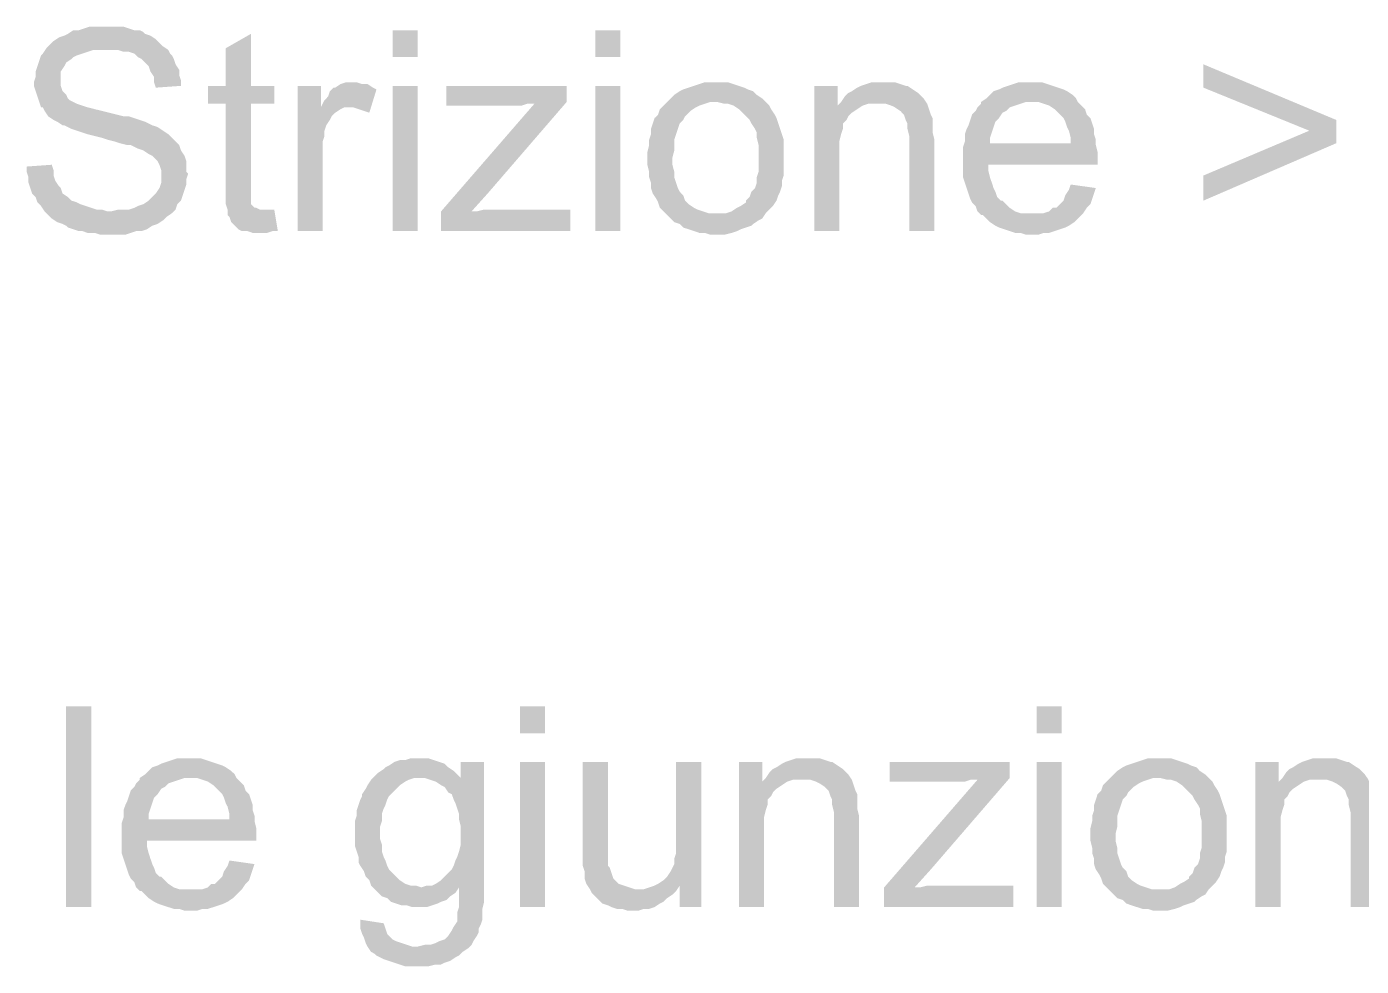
# Model space of a CAD drawing. Header units: millimetres. Extents: x -35.3 to 0.3, y 0.4 to 20.6.
# Drawn here: x -33.788 to -33.168, y 3.657 to 4.094 of the extents above; entities that cross this region are included whole.
import ezdxf

# ---------------------------------------------------------------- set-up
doc = ezdxf.new("R2010")
doc.units = ezdxf.units.MM
doc.layers.add('PDF _Riempimenti solidi', color=7, linetype='Continuous')

msp = doc.modelspace()

# ---------------------------------------------------------------- hatches: boundary and pattern name
at = {"layer": 'PDF _Riempimenti solidi', "transparency": 33554559}
for points in [[(-33.751, 4.09351), (-33.7585, 4.09351), (-33.761, 4.09267), (-33.7635, 4.09184), (-33.766, 4.09184), (-33.7685, 4.09017), (-33.77017, 4.08934), (-33.77267, 4.08851), (-33.77517, 4.08684), (-33.7785, 4.08351), (-33.78017, 4.08101), (-33.781, 4.08017), (-33.78183, 4.07767), (-33.78267, 4.07517), (-33.7835, 4.07267), (-33.7835, 4.07017), (-33.78433, 4.06767), (-33.78433, 4.06601), (-33.7835, 4.06351), (-33.781, 4.05601), (-33.78017, 4.05601), (-33.77933, 4.05434), (-33.77767, 4.05184), (-33.77517, 4.05017), (-33.7735, 4.04934), (-33.771, 4.04767), (-33.77017, 4.04767), (-33.7685, 4.04684), (-33.76683, 4.04601), (-33.76183, 4.04434), (-33.75933, 4.04351), (-33.75267, 4.04184), (-33.75017, 4.04101), (-33.74683, 4.04017), (-33.74433, 4.03934), (-33.741, 4.03851), (-33.73933, 4.03851), (-33.73767, 4.03767), (-33.736, 4.03684), (-33.7335, 4.03601), (-33.731, 4.03434), (-33.72933, 4.03351), (-33.72767, 4.03184), (-33.72683, 4.03101), (-33.726, 4.02934), (-33.72517, 4.02684), (-33.72517, 4.02101), (-33.726, 4.01851), (-33.72767, 4.01601), (-33.72933, 4.01434), (-33.731, 4.01267), (-33.7335, 4.01101), (-33.736, 4.01017), (-33.73767, 4.00934), (-33.74017, 4.00851), (-33.74517, 4.00851), (-33.7485, 4.00767), (-33.77933, 4.00767), (-33.776, 4.00434), (-33.7735, 4.00267), (-33.771, 4.00184), (-33.76933, 4.00101), (-33.7685, 4.00017), (-33.766, 3.99934), (-33.7635, 3.99851), (-33.76183, 3.99851), (-33.75933, 3.99767), (-33.756, 3.99767), (-33.7535, 3.99684), (-33.74183, 3.99684), (-33.73683, 3.99851), (-33.73433, 3.99851), (-33.73183, 3.99934), (-33.72933, 4.00101), (-33.72683, 4.00184), (-33.72433, 4.00351), (-33.72267, 4.00517), (-33.72017, 4.00684), (-33.7185, 4.00851), (-33.71767, 4.01101), (-33.716, 4.01267), (-33.71517, 4.01517), (-33.71433, 4.01767), (-33.7135, 4.02017), (-33.7135, 4.02267), (-33.71267, 4.02517), (-33.7135, 4.02601), (-33.7135, 4.03101), (-33.71433, 4.03351), (-33.716, 4.03601), (-33.71683, 4.03851), (-33.72017, 4.04184), (-33.72183, 4.04351), (-33.72433, 4.04517), (-33.72683, 4.04684), (-33.72933, 4.04767), (-33.731, 4.04851), (-33.73267, 4.04934), (-33.73767, 4.05101), (-33.74017, 4.05184), (-33.74267, 4.05184), (-33.75267, 4.05434), (-33.756, 4.05517), (-33.75933, 4.05601), (-33.76183, 4.05684), (-33.76433, 4.05767), (-33.766, 4.05851), (-33.76767, 4.05934), (-33.7685, 4.06017), (-33.76933, 4.06184), (-33.771, 4.06351), (-33.77183, 4.06601), (-33.77183, 4.07267), (-33.77017, 4.07517), (-33.76933, 4.07684), (-33.76683, 4.07851), (-33.766, 4.07934), (-33.76433, 4.08017), (-33.76183, 4.08101), (-33.75933, 4.08184), (-33.75683, 4.08267), (-33.72183, 4.08267), (-33.72433, 4.08434), (-33.72767, 4.08767), (-33.73017, 4.08934), (-33.73267, 4.09017), (-33.7335, 4.09101), (-33.73517, 4.09184), (-33.73767, 4.09184), (-33.74017, 4.09267), (-33.74267, 4.09351), (-33.7485, 4.09351)], [(-33.6835, 4.09017), (-33.69517, 4.08351), (-33.69517, 4.06601), (-33.7035, 4.06601), (-33.7035, 4.05767), (-33.69517, 4.05767), (-33.69517, 4.01101), (-33.69433, 4.00851), (-33.67767, 4.00851), (-33.67933, 4.00851), (-33.681, 4.00934), (-33.68183, 4.00934), (-33.6835, 4.01101), (-33.6835, 4.05767), (-33.67267, 4.05767), (-33.67267, 4.06601), (-33.6835, 4.06601)], [(-33.606, 4.07934), (-33.606, 4.09184), (-33.61767, 4.09184), (-33.61767, 4.07934)], [(-33.51183, 4.07934), (-33.51183, 4.09184), (-33.5235, 4.09184), (-33.5235, 4.07934)], [(-33.72183, 4.08267), (-33.75017, 4.08267), (-33.74517, 4.08267), (-33.74267, 4.08184), (-33.74017, 4.08184), (-33.73767, 4.08101), (-33.736, 4.07934), (-33.73433, 4.07851), (-33.73267, 4.07684), (-33.731, 4.07517), (-33.73017, 4.07267), (-33.7285, 4.07017), (-33.7285, 4.06767), (-33.72767, 4.06517), (-33.716, 4.06601), (-33.716, 4.06851), (-33.71683, 4.07101), (-33.71683, 4.07351), (-33.7185, 4.07601), (-33.71933, 4.07851), (-33.72017, 4.08017), (-33.721, 4.08101)], [(-33.241, 4.07601), (-33.241, 4.06517), (-33.19183, 4.04517), (-33.241, 4.02434), (-33.241, 4.01267), (-33.17933, 4.03934), (-33.17933, 4.05017)], [(-33.63683, 4.06767), (-33.63933, 4.06767), (-33.64183, 4.06684), (-33.64433, 4.06517), (-33.64517, 4.06517), (-33.64683, 4.06351), (-33.64767, 4.06101), (-33.64933, 4.05934), (-33.651, 4.05601), (-33.636, 4.05601), (-33.6335, 4.05517), (-33.631, 4.05434), (-33.6285, 4.05351), (-33.62517, 4.06434), (-33.62683, 4.06517), (-33.62933, 4.06684), (-33.63183, 4.06684), (-33.63433, 4.06767)], [(-33.46767, 4.06767), (-33.47267, 4.06767), (-33.47517, 4.06684), (-33.47767, 4.06601), (-33.48017, 4.06517), (-33.48267, 4.06434), (-33.48433, 4.06351), (-33.48683, 4.06184), (-33.49017, 4.05851), (-33.46683, 4.05851), (-33.4635, 4.05767), (-33.46183, 4.05767), (-33.45933, 4.05684), (-33.45683, 4.05517), (-33.45517, 4.05351), (-33.4535, 4.05184), (-33.45183, 4.05017), (-33.451, 4.04851), (-33.44933, 4.04601), (-33.4485, 4.04434), (-33.4485, 4.04184), (-33.44767, 4.03851), (-33.44767, 4.02601), (-33.4485, 4.02351), (-33.4485, 4.02101), (-33.44933, 4.01851), (-33.451, 4.01684), (-33.45183, 4.01434), (-33.4535, 4.01267), (-33.4535, 4.01184), (-33.456, 4.01017), (-33.45767, 4.00934), (-33.46017, 4.00767), (-33.46267, 4.00684), (-33.46767, 4.00684), (-33.49017, 4.00601), (-33.48683, 4.00267), (-33.48433, 4.00184), (-33.48267, 4.00017), (-33.48017, 3.99934), (-33.47767, 3.99851), (-33.47517, 3.99767), (-33.47267, 3.99767), (-33.47017, 3.99684), (-33.4635, 3.99684), (-33.46017, 3.99767), (-33.45767, 3.99851), (-33.456, 3.99934), (-33.4535, 4.00017), (-33.451, 4.00101), (-33.45017, 4.00184), (-33.44767, 4.00351), (-33.446, 4.00434), (-33.44433, 4.00684), (-33.44267, 4.00851), (-33.441, 4.01017), (-33.43933, 4.01267), (-33.4385, 4.01517), (-33.43767, 4.01684), (-33.43683, 4.01934), (-33.43683, 4.02184), (-33.436, 4.02434), (-33.436, 4.04101), (-33.43683, 4.04351), (-33.43767, 4.04601), (-33.4385, 4.04851), (-33.43933, 4.05101), (-33.44017, 4.05267), (-33.44183, 4.05517), (-33.44267, 4.05684), (-33.446, 4.06017), (-33.4485, 4.06184), (-33.45017, 4.06351), (-33.45267, 4.06434), (-33.45433, 4.06517), (-33.45683, 4.06601), (-33.45933, 4.06684), (-33.46183, 4.06767), (-33.46433, 4.06767)], [(-33.38933, 4.06767), (-33.39517, 4.06767), (-33.39767, 4.06684), (-33.40017, 4.06601), (-33.40183, 4.06517), (-33.40433, 4.06351), (-33.406, 4.06267), (-33.40767, 4.06101), (-33.40933, 4.05851), (-33.39183, 4.05767), (-33.3885, 4.05767), (-33.386, 4.05684), (-33.38433, 4.05601), (-33.38183, 4.05434), (-33.38017, 4.05267), (-33.37933, 4.05017), (-33.3785, 4.04851), (-33.3785, 4.04601), (-33.37767, 4.04267), (-33.37767, 3.99851), (-33.366, 3.99851), (-33.366, 4.04101), (-33.36683, 4.04434), (-33.36683, 4.05101), (-33.36767, 4.05267), (-33.3685, 4.05517), (-33.36933, 4.05767), (-33.371, 4.06017), (-33.3735, 4.06267), (-33.376, 4.06434), (-33.3785, 4.06601), (-33.37933, 4.06601), (-33.38433, 4.06767), (-33.38683, 4.06767)], [(-33.321, 4.06767), (-33.32683, 4.06767), (-33.32933, 4.06684), (-33.33183, 4.06601), (-33.33433, 4.06517), (-33.336, 4.06434), (-33.3385, 4.06351), (-33.34183, 4.06017), (-33.34433, 4.05851), (-33.31767, 4.05851), (-33.31517, 4.05767), (-33.31267, 4.05684), (-33.31017, 4.05517), (-33.3085, 4.05351), (-33.30683, 4.05184), (-33.306, 4.05101), (-33.30517, 4.04934), (-33.30433, 4.04684), (-33.3035, 4.04517), (-33.30267, 4.04184), (-33.30267, 4.03934), (-33.34017, 4.03934), (-33.291, 4.03851), (-33.291, 4.04101), (-33.29183, 4.04351), (-33.29183, 4.04601), (-33.29267, 4.04851), (-33.2935, 4.05101), (-33.29517, 4.05267), (-33.296, 4.05517), (-33.29933, 4.05851), (-33.30017, 4.06017), (-33.30183, 4.06184), (-33.30433, 4.06351), (-33.306, 4.06434), (-33.3085, 4.06517), (-33.311, 4.06601), (-33.3135, 4.06684), (-33.316, 4.06767), (-33.3185, 4.06767)], [(-33.651, 4.06601), (-33.66183, 4.06601), (-33.66183, 3.99851), (-33.65017, 3.99851), (-33.65017, 4.04017), (-33.64933, 4.04267), (-33.64933, 4.04517), (-33.6485, 4.04767), (-33.64683, 4.05017), (-33.646, 4.05184), (-33.64433, 4.05351), (-33.64183, 4.05517), (-33.64017, 4.05601), (-33.63683, 4.05601), (-33.651, 4.05601)], [(-33.606, 3.99851), (-33.606, 4.06601), (-33.61767, 4.06601), (-33.61767, 3.99851)], [(-33.53683, 4.06601), (-33.59267, 4.06601), (-33.59267, 4.05684), (-33.55767, 4.05684), (-33.55517, 4.05767), (-33.55183, 4.05767), (-33.53683, 4.05851)], [(-33.51183, 3.99851), (-33.51183, 4.06601), (-33.5235, 4.06601), (-33.5235, 3.99851)], [(-33.411, 4.06601), (-33.42183, 4.06601), (-33.42183, 3.99851), (-33.41017, 3.99851), (-33.41017, 4.04017), (-33.40933, 4.04351), (-33.4085, 4.04601), (-33.4085, 4.04851), (-33.40683, 4.05017), (-33.406, 4.05184), (-33.40433, 4.05351), (-33.40183, 4.05517), (-33.39933, 4.05684), (-33.411, 4.05684)], [(-33.53683, 4.05851), (-33.55183, 4.05767), (-33.59517, 4.00767), (-33.59517, 3.99851), (-33.581, 4.00767), (-33.5735, 4.01601)], [(-33.49017, 4.05851), (-33.49183, 4.05684), (-33.4935, 4.05517), (-33.49433, 4.05267), (-33.496, 4.05101), (-33.49767, 4.04601), (-33.49767, 4.04351), (-33.4985, 4.04101), (-33.4985, 4.03851), (-33.49933, 4.03517), (-33.49933, 4.02934), (-33.4985, 4.02601), (-33.4985, 4.02351), (-33.49767, 4.02101), (-33.49767, 4.01851), (-33.49683, 4.01601), (-33.49517, 4.01351), (-33.49433, 4.01184), (-33.4935, 4.00934), (-33.49183, 4.00767), (-33.49017, 4.00601), (-33.46767, 4.00684), (-33.471, 4.00684), (-33.4735, 4.00767), (-33.476, 4.00851), (-33.47767, 4.00934), (-33.48017, 4.01101), (-33.48183, 4.01267), (-33.48267, 4.01517), (-33.48433, 4.01684), (-33.48517, 4.01851), (-33.486, 4.02101), (-33.48683, 4.02351), (-33.48683, 4.02601), (-33.48767, 4.02934), (-33.48767, 4.03267), (-33.48683, 4.03601), (-33.48683, 4.04101), (-33.486, 4.04351), (-33.48517, 4.04601), (-33.48433, 4.04851), (-33.48267, 4.05017), (-33.48183, 4.05184), (-33.481, 4.05267), (-33.47933, 4.05434), (-33.47683, 4.05601), (-33.47517, 4.05684), (-33.47017, 4.05851), (-33.46767, 4.05851)], [(-33.40933, 4.05851), (-33.411, 4.05684), (-33.39933, 4.05684), (-33.39683, 4.05767), (-33.39183, 4.05767)], [(-33.34433, 4.05851), (-33.34433, 4.05767), (-33.346, 4.05601), (-33.34683, 4.05434), (-33.3485, 4.05267), (-33.35017, 4.04767), (-33.351, 4.04601), (-33.35183, 4.04351), (-33.35183, 4.04017), (-33.35267, 4.03767), (-33.35267, 4.02351), (-33.34933, 4.01351), (-33.3485, 4.01184), (-33.34683, 4.01017), (-33.346, 4.00767), (-33.34433, 4.00601), (-33.32017, 4.00684), (-33.326, 4.00684), (-33.3285, 4.00767), (-33.331, 4.00934), (-33.33433, 4.01267), (-33.33517, 4.01267), (-33.33683, 4.01434), (-33.33767, 4.01684), (-33.3385, 4.01851), (-33.33933, 4.02101), (-33.34017, 4.02351), (-33.341, 4.02684), (-33.341, 4.02934), (-33.29017, 4.02934), (-33.29017, 4.03517), (-33.291, 4.03851), (-33.34017, 4.03934), (-33.34017, 4.04184), (-33.33933, 4.04434), (-33.3385, 4.04684), (-33.33767, 4.04934), (-33.336, 4.05101), (-33.33433, 4.05351), (-33.33267, 4.05434), (-33.331, 4.05601), (-33.3285, 4.05684), (-33.3235, 4.05851), (-33.321, 4.05851)], [(-33.776, 4.02934), (-33.78767, 4.02851), (-33.78767, 4.02601), (-33.78683, 4.02351), (-33.78683, 4.02101), (-33.786, 4.01851), (-33.78517, 4.01601), (-33.7835, 4.01434), (-33.78267, 4.01184), (-33.781, 4.01017), (-33.77933, 4.00767), (-33.7485, 4.00767), (-33.75017, 4.00767), (-33.75267, 4.00851), (-33.75517, 4.00851), (-33.75767, 4.00934), (-33.76267, 4.01101), (-33.76433, 4.01184), (-33.76683, 4.01267), (-33.7685, 4.01434), (-33.771, 4.01601), (-33.77183, 4.01851), (-33.77267, 4.01934), (-33.77433, 4.02184), (-33.77517, 4.02434), (-33.77517, 4.02684)], [(-33.30267, 4.02017), (-33.3035, 4.01767), (-33.30517, 4.01517), (-33.306, 4.01267), (-33.30767, 4.01101), (-33.30933, 4.00934), (-33.311, 4.00934), (-33.31267, 4.00767), (-33.31517, 4.00684), (-33.32017, 4.00684), (-33.34433, 4.00601), (-33.3435, 4.00601), (-33.34183, 4.00434), (-33.34017, 4.00267), (-33.33767, 4.00101), (-33.336, 4.00017), (-33.331, 3.99851), (-33.3285, 3.99767), (-33.326, 3.99767), (-33.3235, 3.99684), (-33.31767, 3.99684), (-33.31517, 3.99767), (-33.31267, 3.99767), (-33.31017, 3.99851), (-33.30767, 3.99934), (-33.30517, 4.00017), (-33.3035, 4.00101), (-33.301, 4.00267), (-33.30017, 4.00351), (-33.29683, 4.00684), (-33.29517, 4.00934), (-33.2935, 4.01101), (-33.29267, 4.01351), (-33.29183, 4.01601), (-33.291, 4.01851)], [(-33.67267, 4.00851), (-33.69433, 4.00851), (-33.69433, 4.00601), (-33.6935, 4.00517), (-33.69267, 4.00267), (-33.68933, 3.99934), (-33.68767, 3.99851), (-33.68517, 3.99851), (-33.68267, 3.99767), (-33.676, 3.99767), (-33.6735, 3.99851), (-33.671, 3.99851)], [(-33.53517, 4.00851), (-33.57517, 4.00851), (-33.5785, 4.00767), (-33.581, 4.00767), (-33.59517, 3.99851), (-33.53517, 3.99851)], [(-33.75767, 3.68434), (-33.75767, 3.77767), (-33.76934, 3.77767), (-33.76934, 3.68434)], [(-33.54683, 3.76517), (-33.54683, 3.77767), (-33.5585, 3.77767), (-33.5585, 3.76517)], [(-33.30683, 3.76517), (-33.30683, 3.77767), (-33.3185, 3.77767), (-33.3185, 3.76517)], [(-33.71183, 3.75351), (-33.71767, 3.75351), (-33.72017, 3.75267), (-33.72517, 3.75101), (-33.72683, 3.75017), (-33.72933, 3.74934), (-33.731, 3.74767), (-33.73267, 3.74601), (-33.73517, 3.74434), (-33.7085, 3.74434), (-33.706, 3.74351), (-33.7035, 3.74267), (-33.701, 3.74101), (-33.69933, 3.73934), (-33.69683, 3.73684), (-33.696, 3.73517), (-33.69517, 3.73267), (-33.69433, 3.73101), (-33.6935, 3.72767), (-33.6935, 3.72517), (-33.731, 3.72517), (-33.68183, 3.72434), (-33.68183, 3.72684), (-33.68267, 3.72934), (-33.68267, 3.73184), (-33.68433, 3.73684), (-33.686, 3.73851), (-33.68683, 3.74101), (-33.6885, 3.74267), (-33.69017, 3.74434), (-33.691, 3.74601), (-33.69267, 3.74767), (-33.69517, 3.74934), (-33.69683, 3.75017), (-33.69933, 3.75101), (-33.70433, 3.75267), (-33.70683, 3.75351), (-33.70933, 3.75351)], [(-33.606, 3.75351), (-33.60933, 3.75351), (-33.61183, 3.75267), (-33.61433, 3.75267), (-33.61683, 3.75184), (-33.61933, 3.75017), (-33.621, 3.74934), (-33.62183, 3.74851), (-33.62433, 3.74684), (-33.626, 3.74517), (-33.60517, 3.74434), (-33.60267, 3.74434), (-33.60017, 3.74351), (-33.586, 3.74434), (-33.58767, 3.74601), (-33.58933, 3.74767), (-33.59183, 3.74934), (-33.5935, 3.75101), (-33.596, 3.75184), (-33.5985, 3.75267), (-33.601, 3.75351), (-33.6035, 3.75351)], [(-33.57517, 3.75184), (-33.586, 3.75184), (-33.586, 3.74434), (-33.60017, 3.74351), (-33.59767, 3.74267), (-33.59517, 3.74101), (-33.5935, 3.74017), (-33.59183, 3.73767), (-33.59017, 3.73684), (-33.58933, 3.73434), (-33.5885, 3.73267), (-33.58683, 3.72767), (-33.58683, 3.72517), (-33.586, 3.72184), (-33.586, 3.71351), (-33.58683, 3.71017), (-33.58767, 3.70767), (-33.5885, 3.70601), (-33.58933, 3.70351), (-33.59017, 3.70184), (-33.59183, 3.70017), (-33.59517, 3.69684), (-33.59767, 3.69517), (-33.59933, 3.69434), (-33.60183, 3.69434), (-33.60433, 3.69351), (-33.57517, 3.69351)], [(-33.54683, 3.68434), (-33.54683, 3.75184), (-33.5585, 3.75184), (-33.5585, 3.68434)], [(-33.51767, 3.75184), (-33.52933, 3.75184), (-33.52933, 3.70351), (-33.5285, 3.70101), (-33.5285, 3.69767), (-33.52767, 3.69517), (-33.526, 3.69267), (-33.52517, 3.69101), (-33.52183, 3.68767), (-33.52017, 3.68601), (-33.51767, 3.68517), (-33.516, 3.68434), (-33.5135, 3.68351), (-33.511, 3.68351), (-33.5085, 3.68267), (-33.5035, 3.68267), (-33.501, 3.68351), (-33.4985, 3.68351), (-33.496, 3.68434), (-33.4935, 3.68601), (-33.49183, 3.68684), (-33.49017, 3.68851), (-33.48767, 3.69017), (-33.486, 3.69184), (-33.5035, 3.69267), (-33.50517, 3.69267), (-33.50767, 3.69351), (-33.51267, 3.69517), (-33.5135, 3.69601), (-33.51517, 3.69767), (-33.516, 3.70017), (-33.51683, 3.70267), (-33.51767, 3.70351), (-33.51767, 3.71434)], [(-33.47433, 3.75184), (-33.486, 3.75184), (-33.486, 3.70934), (-33.48683, 3.70684), (-33.48683, 3.70434), (-33.48767, 3.70267), (-33.4885, 3.70101), (-33.49017, 3.69851), (-33.49183, 3.69684), (-33.49433, 3.69517), (-33.48433, 3.69434), (-33.48433, 3.68434), (-33.47433, 3.68434)], [(-33.446, 3.75184), (-33.45683, 3.75184), (-33.45683, 3.68434), (-33.44517, 3.68434), (-33.44517, 3.72601), (-33.44433, 3.72934), (-33.4435, 3.73184), (-33.4435, 3.73434), (-33.44183, 3.73601), (-33.441, 3.73767), (-33.43933, 3.73934), (-33.43433, 3.74267), (-33.446, 3.74267)], [(-33.42433, 3.75351), (-33.43017, 3.75351), (-33.43267, 3.75267), (-33.43517, 3.75184), (-33.43683, 3.75101), (-33.43933, 3.74934), (-33.441, 3.74851), (-33.44267, 3.74684), (-33.44433, 3.74434), (-33.42683, 3.74351), (-33.4235, 3.74351), (-33.421, 3.74267), (-33.41933, 3.74184), (-33.41683, 3.74017), (-33.41517, 3.73851), (-33.41433, 3.73601), (-33.4135, 3.73434), (-33.4135, 3.73184), (-33.41267, 3.72851), (-33.41267, 3.68434), (-33.401, 3.68434), (-33.401, 3.72684), (-33.40183, 3.73017), (-33.40183, 3.73684), (-33.40267, 3.73851), (-33.4035, 3.74101), (-33.40433, 3.74351), (-33.406, 3.74601), (-33.4085, 3.74851), (-33.411, 3.75017), (-33.4135, 3.75184), (-33.41433, 3.75184), (-33.41933, 3.75351), (-33.42183, 3.75351)], [(-33.331, 3.75184), (-33.38683, 3.75184), (-33.38683, 3.74267), (-33.35183, 3.74267), (-33.34933, 3.74351), (-33.346, 3.74351), (-33.331, 3.74434)], [(-33.30683, 3.68434), (-33.30683, 3.75184), (-33.3185, 3.75184), (-33.3185, 3.68434)], [(-33.26183, 3.75351), (-33.26683, 3.75351), (-33.26933, 3.75267), (-33.27183, 3.75184), (-33.27433, 3.75101), (-33.27683, 3.75017), (-33.2785, 3.74934), (-33.281, 3.74767), (-33.28267, 3.74601), (-33.28433, 3.74434), (-33.261, 3.74434), (-33.25767, 3.74351), (-33.256, 3.74351), (-33.2535, 3.74267), (-33.251, 3.74101), (-33.24767, 3.73767), (-33.246, 3.73601), (-33.24517, 3.73434), (-33.2435, 3.73184), (-33.24267, 3.73017), (-33.24267, 3.72767), (-33.24183, 3.72434), (-33.24183, 3.71184), (-33.24267, 3.70934), (-33.24267, 3.70684), (-33.2435, 3.70434), (-33.24517, 3.70267), (-33.246, 3.70017), (-33.24767, 3.69851), (-33.24767, 3.69767), (-33.25017, 3.69601), (-33.25183, 3.69517), (-33.25433, 3.69351), (-33.25683, 3.69267), (-33.26183, 3.69267), (-33.28433, 3.69184), (-33.28267, 3.69017), (-33.281, 3.68851), (-33.2785, 3.68767), (-33.27683, 3.68601), (-33.27433, 3.68517), (-33.27183, 3.68434), (-33.26933, 3.68351), (-33.26683, 3.68351), (-33.26433, 3.68267), (-33.25767, 3.68267), (-33.25433, 3.68351), (-33.25183, 3.68434), (-33.25017, 3.68517), (-33.24767, 3.68601), (-33.24517, 3.68684), (-33.24433, 3.68767), (-33.24183, 3.68934), (-33.24017, 3.69017), (-33.2385, 3.69267), (-33.23683, 3.69434), (-33.23517, 3.69601), (-33.2335, 3.69851), (-33.23267, 3.70101), (-33.23183, 3.70267), (-33.231, 3.70517), (-33.231, 3.70767), (-33.23017, 3.71017), (-33.23017, 3.72684), (-33.2335, 3.73684), (-33.23433, 3.73851), (-33.236, 3.74101), (-33.23683, 3.74267), (-33.2385, 3.74434), (-33.24017, 3.74601), (-33.24267, 3.74767), (-33.24433, 3.74934), (-33.24683, 3.75017), (-33.2485, 3.75101), (-33.251, 3.75184), (-33.2535, 3.75267), (-33.256, 3.75351), (-33.2585, 3.75351)], [(-33.206, 3.75184), (-33.21683, 3.75184), (-33.21683, 3.68434), (-33.20517, 3.68434), (-33.20517, 3.72601), (-33.20433, 3.72934), (-33.2035, 3.73184), (-33.2035, 3.73434), (-33.20183, 3.73601), (-33.201, 3.73767), (-33.19933, 3.73934), (-33.19683, 3.74101), (-33.19433, 3.74267), (-33.206, 3.74267)], [(-33.18433, 3.75351), (-33.19017, 3.75351), (-33.19267, 3.75267), (-33.19517, 3.75184), (-33.19683, 3.75101), (-33.19933, 3.74934), (-33.201, 3.74851), (-33.20267, 3.74684), (-33.20433, 3.74434), (-33.18683, 3.74351), (-33.1835, 3.74351), (-33.181, 3.74267), (-33.17933, 3.74184), (-33.17683, 3.74017), (-33.17517, 3.73851), (-33.17433, 3.73601), (-33.1735, 3.73434), (-33.1735, 3.73184), (-33.17267, 3.72851), (-33.17267, 3.68434), (-33.161, 3.68434), (-33.161, 3.72684), (-33.16183, 3.73017), (-33.16183, 3.73684), (-33.16267, 3.73851), (-33.1635, 3.74101), (-33.16433, 3.74351), (-33.166, 3.74601), (-33.16683, 3.74684), (-33.1685, 3.74851), (-33.171, 3.75017), (-33.1735, 3.75184), (-33.17433, 3.75184), (-33.17933, 3.75351), (-33.18183, 3.75351)], [(-33.626, 3.74517), (-33.62767, 3.74351), (-33.62933, 3.74101), (-33.63017, 3.73934), (-33.63183, 3.73684), (-33.63183, 3.73601), (-33.63267, 3.73434), (-33.63433, 3.72934), (-33.63433, 3.72684), (-33.63517, 3.72434), (-33.63517, 3.71267), (-33.6335, 3.70767), (-33.6335, 3.70517), (-33.63267, 3.70351), (-33.631, 3.70101), (-33.63017, 3.69851), (-33.6285, 3.69684), (-33.62767, 3.69434), (-33.626, 3.69267), (-33.62267, 3.68934), (-33.62017, 3.68851), (-33.6185, 3.68684), (-33.616, 3.68601), (-33.6135, 3.68517), (-33.611, 3.68517), (-33.6085, 3.68434), (-33.60183, 3.68434), (-33.59933, 3.68517), (-33.59683, 3.68601), (-33.59517, 3.68684), (-33.59267, 3.68767), (-33.591, 3.68934), (-33.5885, 3.69101), (-33.58683, 3.69351), (-33.57517, 3.69351), (-33.60433, 3.69351), (-33.60683, 3.69434), (-33.60933, 3.69434), (-33.61183, 3.69517), (-33.61433, 3.69684), (-33.616, 3.69851), (-33.61767, 3.70017), (-33.61933, 3.70184), (-33.62017, 3.70351), (-33.621, 3.70601), (-33.62183, 3.70767), (-33.62267, 3.71017), (-33.62267, 3.71351), (-33.6235, 3.71601), (-33.6235, 3.72184), (-33.62267, 3.72434), (-33.62267, 3.72767), (-33.62183, 3.73017), (-33.621, 3.73184), (-33.62017, 3.73434), (-33.61933, 3.73601), (-33.616, 3.73934), (-33.61433, 3.74101), (-33.61183, 3.74267), (-33.61017, 3.74351), (-33.60767, 3.74434), (-33.60517, 3.74434)], [(-33.73517, 3.74434), (-33.73517, 3.74351), (-33.73683, 3.74184), (-33.73767, 3.74017), (-33.73933, 3.73851), (-33.741, 3.73351), (-33.74183, 3.73184), (-33.74267, 3.72934), (-33.74267, 3.72601), (-33.7435, 3.72351), (-33.7435, 3.70934), (-33.74267, 3.70684), (-33.74183, 3.70434), (-33.741, 3.70184), (-33.74017, 3.69934), (-33.73933, 3.69767), (-33.73767, 3.69601), (-33.73683, 3.69351), (-33.73517, 3.69184), (-33.711, 3.69267), (-33.71683, 3.69267), (-33.71933, 3.69351), (-33.72183, 3.69517), (-33.7235, 3.69684), (-33.72517, 3.69851), (-33.726, 3.69851), (-33.72767, 3.70017), (-33.7285, 3.70267), (-33.72933, 3.70434), (-33.73017, 3.70684), (-33.731, 3.70934), (-33.73183, 3.71267), (-33.73183, 3.71517), (-33.681, 3.71517), (-33.681, 3.72101), (-33.68183, 3.72434), (-33.731, 3.72517), (-33.731, 3.72767), (-33.73017, 3.73017), (-33.72933, 3.73267), (-33.7285, 3.73517), (-33.72683, 3.73684), (-33.72517, 3.73934), (-33.7235, 3.74017), (-33.72183, 3.74184), (-33.71933, 3.74267), (-33.71683, 3.74351), (-33.71433, 3.74434), (-33.71183, 3.74434)], [(-33.44433, 3.74434), (-33.446, 3.74267), (-33.43433, 3.74267), (-33.43183, 3.74351), (-33.42683, 3.74351)], [(-33.331, 3.74434), (-33.346, 3.74351), (-33.38933, 3.69351), (-33.38933, 3.68434), (-33.37517, 3.69351), (-33.36767, 3.70184)], [(-33.28433, 3.74434), (-33.286, 3.74267), (-33.28767, 3.74101), (-33.2885, 3.73851), (-33.29017, 3.73684), (-33.291, 3.73434), (-33.29183, 3.73184), (-33.29183, 3.72934), (-33.29267, 3.72684), (-33.29267, 3.72434), (-33.2935, 3.72101), (-33.2935, 3.71517), (-33.29267, 3.71184), (-33.29267, 3.70934), (-33.29183, 3.70684), (-33.29183, 3.70434), (-33.291, 3.70184), (-33.28933, 3.69934), (-33.2885, 3.69767), (-33.28767, 3.69517), (-33.286, 3.69351), (-33.28433, 3.69184), (-33.26183, 3.69267), (-33.26517, 3.69267), (-33.26767, 3.69351), (-33.27017, 3.69434), (-33.27183, 3.69517), (-33.27433, 3.69684), (-33.276, 3.69851), (-33.27683, 3.70101), (-33.2785, 3.70267), (-33.27933, 3.70434), (-33.281, 3.70934), (-33.281, 3.71184), (-33.28183, 3.71517), (-33.28183, 3.71851), (-33.281, 3.72184), (-33.281, 3.72684), (-33.2785, 3.73434), (-33.27683, 3.73601), (-33.276, 3.73767), (-33.2735, 3.74017), (-33.271, 3.74184), (-33.26933, 3.74267), (-33.26683, 3.74351), (-33.26433, 3.74434), (-33.26183, 3.74434)], [(-33.20433, 3.74434), (-33.206, 3.74267), (-33.19433, 3.74267), (-33.19183, 3.74351), (-33.18683, 3.74351)], [(-33.6935, 3.70601), (-33.69433, 3.70351), (-33.696, 3.70101), (-33.69683, 3.69851), (-33.70017, 3.69517), (-33.70183, 3.69517), (-33.7035, 3.69351), (-33.706, 3.69267), (-33.711, 3.69267), (-33.73517, 3.69184), (-33.73433, 3.69184), (-33.731, 3.68851), (-33.7285, 3.68684), (-33.72683, 3.68601), (-33.72433, 3.68517), (-33.71933, 3.68351), (-33.71683, 3.68351), (-33.71433, 3.68267), (-33.7085, 3.68267), (-33.706, 3.68351), (-33.7035, 3.68351), (-33.6985, 3.68517), (-33.696, 3.68601), (-33.69433, 3.68684), (-33.69183, 3.68851), (-33.68933, 3.69101), (-33.68767, 3.69267), (-33.686, 3.69517), (-33.68433, 3.69684), (-33.6835, 3.69934), (-33.68267, 3.70184), (-33.68183, 3.70434)], [(-33.57517, 3.69351), (-33.58683, 3.69351), (-33.58683, 3.68434), (-33.58767, 3.68184), (-33.58767, 3.67767), (-33.58933, 3.67517), (-33.59017, 3.67351), (-33.59183, 3.67101), (-33.5935, 3.66934), (-33.596, 3.66851), (-33.59767, 3.66767), (-33.60017, 3.66684), (-33.60267, 3.66684), (-33.606, 3.66601), (-33.62933, 3.66601), (-33.62767, 3.66351), (-33.626, 3.66267), (-33.62517, 3.66184), (-33.6235, 3.66101), (-33.62183, 3.66017), (-33.61933, 3.65934), (-33.61683, 3.65851), (-33.61183, 3.65684), (-33.601, 3.65684), (-33.59767, 3.65767), (-33.59517, 3.65767), (-33.5935, 3.65851), (-33.591, 3.65934), (-33.5885, 3.66101), (-33.58683, 3.66184), (-33.58517, 3.66351), (-33.58267, 3.66517), (-33.581, 3.66684), (-33.58017, 3.66851), (-33.5785, 3.67101), (-33.57767, 3.67267), (-33.57767, 3.67434), (-33.57683, 3.67601), (-33.576, 3.67851), (-33.576, 3.68351), (-33.57517, 3.68684), (-33.57517, 3.69017)], [(-33.49433, 3.69517), (-33.496, 3.69434), (-33.4985, 3.69351), (-33.501, 3.69267), (-33.5035, 3.69267), (-33.486, 3.69184), (-33.48433, 3.69434)], [(-33.32933, 3.69434), (-33.36933, 3.69434), (-33.37267, 3.69351), (-33.37517, 3.69351), (-33.38933, 3.68434), (-33.32933, 3.68434)], [(-33.63267, 3.67851), (-33.63267, 3.67434), (-33.63183, 3.67184), (-33.631, 3.67017), (-33.63017, 3.66767), (-33.62933, 3.66601), (-33.606, 3.66601), (-33.6085, 3.66601), (-33.6135, 3.66767), (-33.616, 3.66851), (-33.61767, 3.66934), (-33.6185, 3.67017), (-33.62017, 3.67184), (-33.62183, 3.67684)]]:
    msp.add_hatch(color=256, dxfattribs=at).paths.add_polyline_path(points)

doc.saveas('drawing.dxf')
